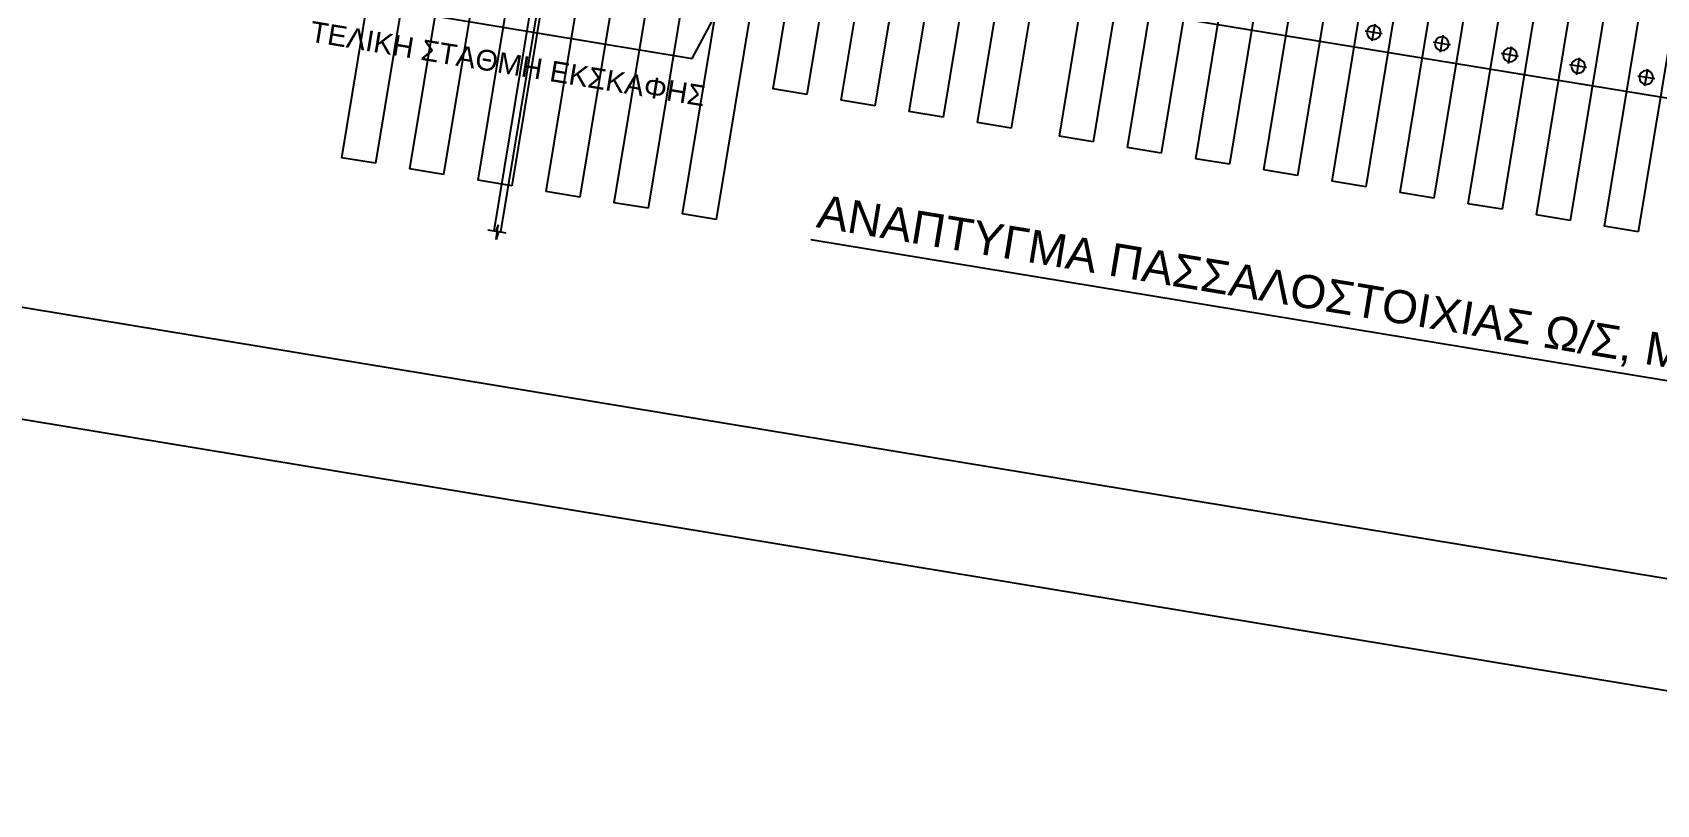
# Model space of a CAD drawing. Header units: metres. Extents: x 93017 to 94633, y 101979 to 102793.
# Drawn here: x 94054.18 to 94083.58, y 102230.74 to 102244.71 of the extents above; entities that cross this region are included whole.
import ezdxf
from ezdxf.enums import TextEntityAlignment as Align

# ---------------------------------------------------------------- set-up
doc = ezdxf.new("R2010")
doc.units = ezdxf.units.M
doc.header["$LTSCALE"] = 0.75
doc.header["$MEASUREMENT"] = 0
for name, color, linetype in [('OTM Line 0.25', 2, 'Continuous'), ('OTM Line Rock 0.50', 3, 'ROCKIN'), ('OTM Text 0.25', 2, 'Continuous'), ('OTM Title + Pinakida', 7, 'Continuous')]:
    doc.layers.add(name, color=color, linetype=linetype)
doc.styles.add('ARIAL', font='ARIAL.TTF')
doc.styles.add('Arial Greek', font='ARIAL.TTF')
doc.linetypes.add('ROCKIN', pattern='A,0.0001,-0.2,[131,ltypeshp.shx,S=0.2,R=180,X=0.2,Y=0],-0.2,1,-0.1,[131,ltypeshp.shx,S=0.1,R=180,X=0.1,Y=0],-0.1,0.5,-0.05,[131,ltypeshp.shx,S=0.05,R=180,X=0.05,Y=0],-0.05,0.5', length=2.700100000000001)

# ---------------------------------------------------------------- blocks, each defined once
blk = doc.blocks.new('AGKYRIO')
at = {"layer": 'OTM Line 0.25'}
for p, q in [((-0.125, 1.77635683940025e-13), (0.125, 1.77635683940025e-13)), ((1.84741111297626e-13, -0.125), (0, 0.1250000000003624))]:
    blk.add_line(p, q, dxfattribs=at)
blk.add_circle((0, 3.623767952376511e-13), 0.1, dxfattribs=at)

msp = doc.modelspace()

# ---------------------------------------------------------------- linework, layer by layer
at = {"color": 7, "ltscale": 0.1}
msp.add_line((94068.26878111983, 102240.9669724365), (94117.32199555136, 102232.8690708782), dxfattribs=at)
at = {"layer": 'OTM Line 0.25'}
for p, q in [((94063.09897893401, 102262.5714024836), (94059.7736986543, 102242.4450914468)), ((94063.7185245493, 102262.5017267866), (94060.39068023815, 102242.34323765)), ((94064.34043748623, 102262.4317848546), (94061.00733397117, 102242.2414379763)), ((94064.96235042308, 102262.3618429225), (94061.62398770412, 102242.1396383026)), ((94065.58426336, 102262.2919009904), (94062.24064143714, 102242.0378386288)), ((94066.2061762969, 102262.2219590584), (94062.85729517012, 102241.9360389551)), ((94066.82808923375, 102262.1520171263), (94063.47394890313, 102241.8342392814)), ((94067.45000217065, 102262.0820751942), (94064.09060263615, 102241.7324396076)), ((94068.07191510753, 102262.0121332621), (94064.70725636913, 102241.6306399338)), ((94068.6938280444, 102261.9421913301), (94065.32391010212, 102241.5288402601)), ((94069.31574098133, 102261.872249398), (94065.94056383516, 102241.4270405863)), ((94069.93765391821, 102261.802307466), (94066.55721756813, 102241.3252409126)), ((94070.55956685507, 102261.7323655339), (94067.58106999613, 102243.6900561708)), ((94071.18147979192, 102261.6624236018), (94068.19772372914, 102243.5882564971)), ((94071.80339272885, 102261.5924816698), (94068.81437746213, 102243.4864568233)), ((94072.42530566575, 102261.5225397377), (94069.43103119511, 102243.3846571496)), ((94073.04721860262, 102261.4525978056), (94070.04768492813, 102243.2828574758)), ((94073.66913153951, 102261.3826558735), (94070.66433866114, 102243.1810578021)), ((94074.2910444764, 102261.3127139415), (94071.28099239414, 102243.0792581284)), ((94074.91295741334, 102261.2427720094), (94071.89764612712, 102242.9774584546)), ((94075.7876210737, 102261.1444050794), (94072.7649131983, 102242.8342865249)), ((94076.40953401059, 102261.0744631473), (94073.38156693129, 102242.7324868512)), ((94077.03144694744, 102261.0045212153), (94073.99822066429, 102242.6306871775)), ((94077.65335988432, 102260.9345792832), (94074.61487439727, 102242.5288875037)), ((94078.27527282125, 102260.8646373511), (94075.23152813032, 102242.4270878299)), ((94078.89718575812, 102260.7946954191), (94075.8481818633, 102242.3252881562)), ((94079.51909869503, 102260.724753487), (94076.4648355963, 102242.2234884824)), ((94080.14101163193, 102260.6548115549), (94077.0814893293, 102242.1216888087)), ((94080.76292456876, 102260.5848696229), (94077.69814306228, 102242.0198891349)), ((94081.38483750566, 102260.5149276908), (94078.31479679527, 102241.9180894612)), ((94082.00675044257, 102260.4449857587), (94078.93145052828, 102241.8162897874)), ((94082.62866337945, 102260.3750438266), (94079.54810426127, 102241.7144901137)), ((94083.25057631635, 102260.3051018946), (94080.16475799428, 102241.6126904399)), ((94083.87248925319, 102260.2351599625), (94080.7814117273, 102241.5108907662)), ((94084.49440219013, 102260.1652180305), (94081.39806546031, 102241.4090910924)), ((94085.11631512702, 102260.0952760984), (94082.01471919329, 102241.3072914187)), ((94085.73822806388, 102260.0253341663), (94082.6313729263, 102241.2054917449)), ((94086.36014100077, 102259.9553922342), (94083.24802665932, 102241.1036920712))]:
    msp.add_line(p, q, dxfattribs=at)
at = {"layer": 'OTM Line 0.25', "ltscale": 0.05}
for p, q in [((94068.19772372914, 102243.5882564971), (94067.58106999613, 102243.6900561709)), ((94069.43103119511, 102243.3846571496), (94068.81437746213, 102243.4864568234)), ((94070.66433866111, 102243.1810578021), (94070.04768492813, 102243.2828574759)), ((94071.89764612712, 102242.9774584546), (94071.28099239414, 102243.0792581284)), ((94073.38156693129, 102242.7324868512), (94072.7649131983, 102242.8342865249)), ((94060.39068023815, 102242.34323765), (94059.7736986543, 102242.4450914468)), ((94074.61487439726, 102242.5288875037), (94073.99822066429, 102242.6306871774)), ((94075.8481818633, 102242.3252881562), (94075.2315281303, 102242.42708783)), ((94061.62398770412, 102242.1396383026), (94061.00733397117, 102242.2414379763)), ((94077.08148932927, 102242.1216888087), (94076.46483559629, 102242.2234884825)), ((94062.85729517012, 102241.9360389551), (94062.24064143714, 102242.0378386288)), ((94064.09060263615, 102241.7324396076), (94063.47394890313, 102241.8342392814)), ((94078.31479679527, 102241.9180894612), (94077.69814306228, 102242.019889135)), ((94079.54810426127, 102241.7144901137), (94078.93145052828, 102241.8162897874)), ((94065.32391010212, 102241.5288402601), (94064.70725636913, 102241.6306399338)), ((94080.7814117273, 102241.5108907662), (94080.16475799431, 102241.6126904399)), ((94066.55721756813, 102241.3252409126), (94065.94056383516, 102241.4270405863)), ((94082.01471919329, 102241.3072914187), (94081.39806546031, 102241.4090910924)), ((94083.24802665929, 102241.1036920712), (94082.63137292632, 102241.205491745))]:
    msp.add_line(p, q, dxfattribs=at)
at = {"layer": 'OTM Line 0.25', "color": 5}
for p, q in [((94062.61090525096, 102241.2317386337), (94062.56929177961, 102241.1152476942)), ((94062.57479895306, 102240.9651285614), (94062.61090525096, 102241.2317386337)), ((94062.4240761769, 102241.1392204689), (94062.56929177961, 102241.1152476942)), ((94062.61622138145, 102241.1075003672), (94062.57479895306, 102240.9651285614)), ((94062.61622138145, 102241.1075003672), (94062.75194946448, 102241.0850938304))]:
    msp.add_line(p, q, dxfattribs=at)
for points in [[(94066.37229666773, 102264.3938445773), (94062.5304314932, 102241.1216629063)], [(94066.49546657088, 102264.3725103299), (94062.6537622398, 102241.1013029716)]]:
    msp.add_lwpolyline(points, dxfattribs=at)
at = {"layer": 'OTM Line Rock 0.50', "color": 1}
for p, q in [((94066.12121121757, 102244.2414505421), (94067.18994112861, 102246.2411380828)), ((94067.18994112861, 102246.2411380828), (94108.16494190313, 102239.5380300295)), ((94059.88807528438, 102245.2704416444), (94066.12121121757, 102244.2414505421))]:
    msp.add_line(p, q, dxfattribs=at)
at = {"layer": 'OTM Title + Pinakida', "color": 7}
for p, q in [((94026.92807517399, 102244.2083387558), (94299.85142854601, 102199.1530559532)), ((94024.62902427239, 102242.5608057662), (94340.96480044766, 102190.3388259317))]:
    msp.add_line(p, q, dxfattribs=at)

# ---------------------------------------------------------------- block references
at = {"layer": 'OTM Line 0.25', "xscale": -1.249999999995775, "yscale": 1.25, "zscale": 1.25, "rotation": 350.6259288739992}
for p in [(94078.45927487759, 102244.7118651025), (94079.6925823436, 102244.508265755), (94080.9258898096, 102244.3046664075), (94082.1591972756, 102244.10106706), (94083.39250474161, 102243.8974677125)]:
    msp.add_blockref('AGKYRIO', p, dxfattribs=at)

# ---------------------------------------------------------------- texts
at = {"layer": 'OTM Text 0.25', "style": 'ARIAL'}
msp.add_text('ΤΕΛΙΚΗ ΣΤΑΘΜΗ ΕΚΣΚΑΦΗΣ', height=0.3749999999999998, rotation=350.6259288739992, dxfattribs=at).set_placement((94062.75553149256, 102243.9619973094), align=Align.CENTER)
at = {"layer": 'OTM Title + Pinakida', "color": 7, "style": 'Arial Greek'}
msp.add_text('ΑΝΑΠΤΥΓΜΑ ΠΑΣΣΑΛΟΣΤΟΙΧΙΑΣ Ω/Σ, ΜΕΤΡΑ ΠΡΟΣΩΡΙΝΗΣ ΑΝΤΙΣΤΗΡΙΞΗΣ & ΧΩΡΟΘΕΤΗΣΗ ΟΡΓΑΝΩΝ ΓΔΠ - ΝΟΤΙΑ ΠΑΡΕΙΑ', height=0.6000000000000724, rotation=350.6259288742451, dxfattribs=at).set_placement((94092.85526584883, 102237.1448468895), align=Align.CENTER)

doc.saveas('drawing.dxf')
